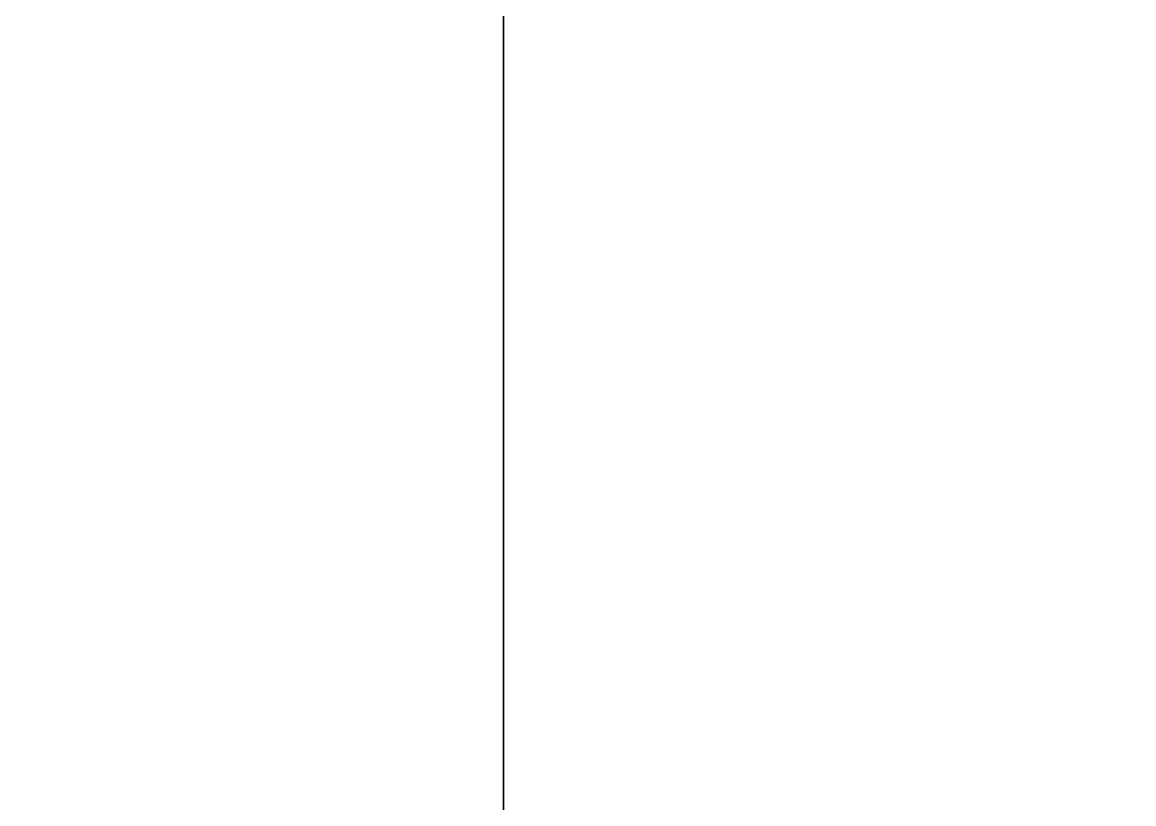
# Model space of a CAD drawing. Extents: x 0 to 7800, y -5130 to 1.
# Drawn here: x 2562.72 to 2592.69, y -2099.79 to -2078.7 of the extents above; entities that cross this region are included whole.
import ezdxf

# ---------------------------------------------------------------- set-up
doc = ezdxf.new("R2010")
doc.units = 0
for name, color, linetype in [('LAYER0', 7, 'CONTINUOUS'), ('LAYER1083', 253, 'CONTINUOUS'), ('LAYER1085', 253, 'CONTINUOUS'), ('LAYER1091', 7, 'CONTINUOUS'), ('LAYER1101', 7, 'CONTINUOUS'), ('LAYER1140', 35, 'CONTINUOUS'), ('LAYER321', 253, 'CONTINUOUS'), ('LAYER677', 7, 'CONTINUOUS'), ('LAYER779', 7, 'CONTINUOUS')]:
    doc.layers.add(name, color=color, linetype=linetype)

msp = doc.modelspace()

# ---------------------------------------------------------------- linework, layer by layer
at = {"layer": 'LAYER0'}
for points, invisible_edges in [([(1025.693, -1555.002, -5), (4030.693, -54.002, -5), (1412.693, -4773.002, -5), (1025.693, -1555.002, -5)], 7), ([(1025.693, -54.002), (1412.693, -4773.002), (4030.693, -54.002), (1025.693, -54.002)], 3), ([(1412.693, -4773.002, -5), (4030.693, -54.002, -5), (1412.693, -5130.002, -5), (1412.693, -4773.002, -5)], 3), ([(1412.693, -5130.002, -5), (4030.693, -54.002, -5), (2602.693, -4730.002, -5), (1412.693, -5130.002, -5)], 7), ([(4030.693, -54.002), (1412.693, -4773.002), (2602.693, -4730.002), (4030.693, -54.002)], 7)]:
    msp.add_3dface(points, dxfattribs=dict(at, invisible_edges=invisible_edges))
at = {"layer": 'LAYER1083'}
for points, invisible_edges in [([(3151.695, -1779, 2032), (1975.695, -2169, 2032), (1975.695, -1779, 2032), (3151.695, -1779, 2032)], 1), ([(1975.695, -2169, 2032), (3151.695, -1779, 2032), (3151.695, -1929, 2032), (1975.695, -2169, 2032)], 5), ([(4675.695, -2169, 2057), (1975.695, -1779, 2057), (1975.695, -2169, 2057), (4675.695, -2169, 2057)], 1), ([(1975.695, -1779, 2057), (4675.695, -2169, 2057), (3151.695, -1929, 2057), (1975.695, -1779, 2057)], 7), ([(1975.695, -2169, 2032), (3151.695, -1929, 2032), (4675.695, -2169, 2032), (1975.695, -2169, 2032)], 3)]:
    msp.add_3dface(points, dxfattribs=dict(at, invisible_edges=invisible_edges))
at = {"layer": 'LAYER1085', "invisible_edges": 1}
for points in [[(2575.695, -1779, 2057), (2593.695, -2169, 2057), (2575.695, -2169, 2057), (2575.695, -1779, 2057)], [(2593.695, -2169, 2057), (2575.695, -1779, 2057), (2593.695, -1779, 2057), (2593.695, -2169, 2057)], [(2593.695, -1779, 2557), (2575.695, -2169, 2557), (2593.695, -2169, 2557), (2593.695, -1779, 2557)], [(2575.695, -2169, 2557), (2593.695, -1779, 2557), (2575.695, -1779, 2557), (2575.695, -2169, 2557)], [(2575.695, -2169, 2557), (2575.695, -1779, 2057), (2575.695, -2169, 2057), (2575.695, -2169, 2557)], [(2575.695, -1779, 2057), (2575.695, -2169, 2557), (2575.695, -1779, 2557), (2575.695, -1779, 2057)]]:
    msp.add_3dface(points, dxfattribs=at)
at = {"layer": 'LAYER1091', "invisible_edges": 1}
for points in [[(2575.694, -2131.001, 880), (2575.694, -1719.001, 180), (2575.694, -2131.001, 180), (2575.694, -2131.001, 880)], [(2575.694, -1719.001, 180), (2575.694, -2131.001, 880), (2575.694, -1719.001, 880), (2575.694, -1719.001, 180)], [(2593.694, -2131.001, 180), (2575.694, -1719.001, 180), (2593.694, -1719.001, 180), (2593.694, -2131.001, 180)], [(2575.694, -1719.001, 180), (2593.694, -2131.001, 180), (2575.694, -2131.001, 180), (2575.694, -1719.001, 180)], [(2575.694, -2131.001, 880), (2593.694, -1719.001, 880), (2575.694, -1719.001, 880), (2575.694, -2131.001, 880)], [(2593.694, -1719.001, 880), (2575.694, -2131.001, 880), (2593.694, -2131.001, 880), (2593.694, -1719.001, 880)]]:
    msp.add_3dface(points, dxfattribs=at)
at = {"layer": 'LAYER1101', "invisible_edges": 1}
for points in [[(2411.694, -2131.001, 181), (2575.694, -1719.001, 181), (2575.694, -2131.001, 181), (2411.694, -2131.001, 181)], [(2575.694, -1719.001, 181), (2411.694, -2131.001, 181), (2411.694, -1719.001, 181), (2575.694, -1719.001, 181)], [(2411.694, -1719.001, 199), (2575.694, -2131.001, 199), (2575.694, -1719.001, 199), (2411.694, -1719.001, 199)], [(2575.694, -2131.001, 199), (2411.694, -1719.001, 199), (2411.694, -2131.001, 199), (2575.694, -2131.001, 199)], [(2575.694, -2131.001, 199), (2575.694, -1719.001, 181), (2575.694, -1719.001, 199), (2575.694, -2131.001, 199)], [(2575.694, -1719.001, 181), (2575.694, -2131.001, 199), (2575.694, -2131.001, 181), (2575.694, -1719.001, 181)]]:
    msp.add_3dface(points, dxfattribs=at)
at = {"layer": 'LAYER1140', "invisible_edges": 1}
for points in [[(3151.694, -1699, 880), (1975.694, -2299, 880), (1975.694, -1699, 880), (3151.694, -1699, 880)], [(1975.694, -2299, 880), (3151.694, -1699, 880), (3151.694, -2299, 880), (1975.694, -2299, 880)], [(3151.694, -2299, 930), (1975.694, -1699, 930), (1975.694, -2299, 930), (3151.694, -2299, 930)], [(1975.694, -1699, 930), (3151.694, -2299, 930), (3151.694, -1699, 930), (1975.694, -1699, 930)]]:
    msp.add_3dface(points, dxfattribs=at)
at = {"layer": 'LAYER321', "invisible_edges": 1}
for points in [[(1825.696, -1779, -50), (4525.696, -2169, -50), (4525.696, -1779, -50), (1825.696, -1779, -50)], [(4525.696, -2169, -50), (1825.696, -1779, -50), (1825.696, -2169, -50), (4525.696, -2169, -50)], [(1825.696, -2169, -75), (4525.696, -1779, -75), (4525.696, -2169, -75), (1825.696, -2169, -75)], [(4525.696, -1779, -75), (1825.696, -2169, -75), (1825.696, -1779, -75), (4525.696, -1779, -75)]]:
    msp.add_3dface(points, dxfattribs=at)
at = {"layer": 'LAYER677', "invisible_edges": 1}
for points in [[(2575.695, -2149, 2057), (2557.695, -1799, 2057), (2575.695, -1799, 2057), (2575.695, -2149, 2057)], [(2557.695, -1799, 2057), (2575.695, -2149, 2057), (2557.695, -2149, 2057), (2557.695, -1799, 2057)], [(2557.695, -2149, 2557), (2575.695, -1799, 2557), (2557.695, -1799, 2557), (2557.695, -2149, 2557)], [(2575.695, -1799, 2557), (2557.695, -2149, 2557), (2575.695, -2149, 2557), (2575.695, -1799, 2557)], [(2575.695, -1799, 2557), (2575.695, -2149, 2057), (2575.695, -1799, 2057), (2575.695, -1799, 2557)], [(2575.695, -2149, 2057), (2575.695, -1799, 2557), (2575.695, -2149, 2557), (2575.695, -2149, 2057)]]:
    msp.add_3dface(points, dxfattribs=at)

# ---------------------------------------------------------------- meshes
at = {"layer": 'LAYER779'}
mesh = msp.add_polymesh((4, 2), dxfattribs=at)
for k, corner in enumerate([(4675.695, -4580, 2657), (4675.695, -1929, 2657), (2452.695, -4580, 2657), (4675.695, -4580, 2657), (2452.695, -5130, 2657), (2452.695, -4580, 2657), (2602.695, -5130, 2657), (2602.695, -4730, 2657)]):
    mesh.set_mesh_vertex(divmod(k, 2), corner)

doc.saveas('drawing.dxf')
